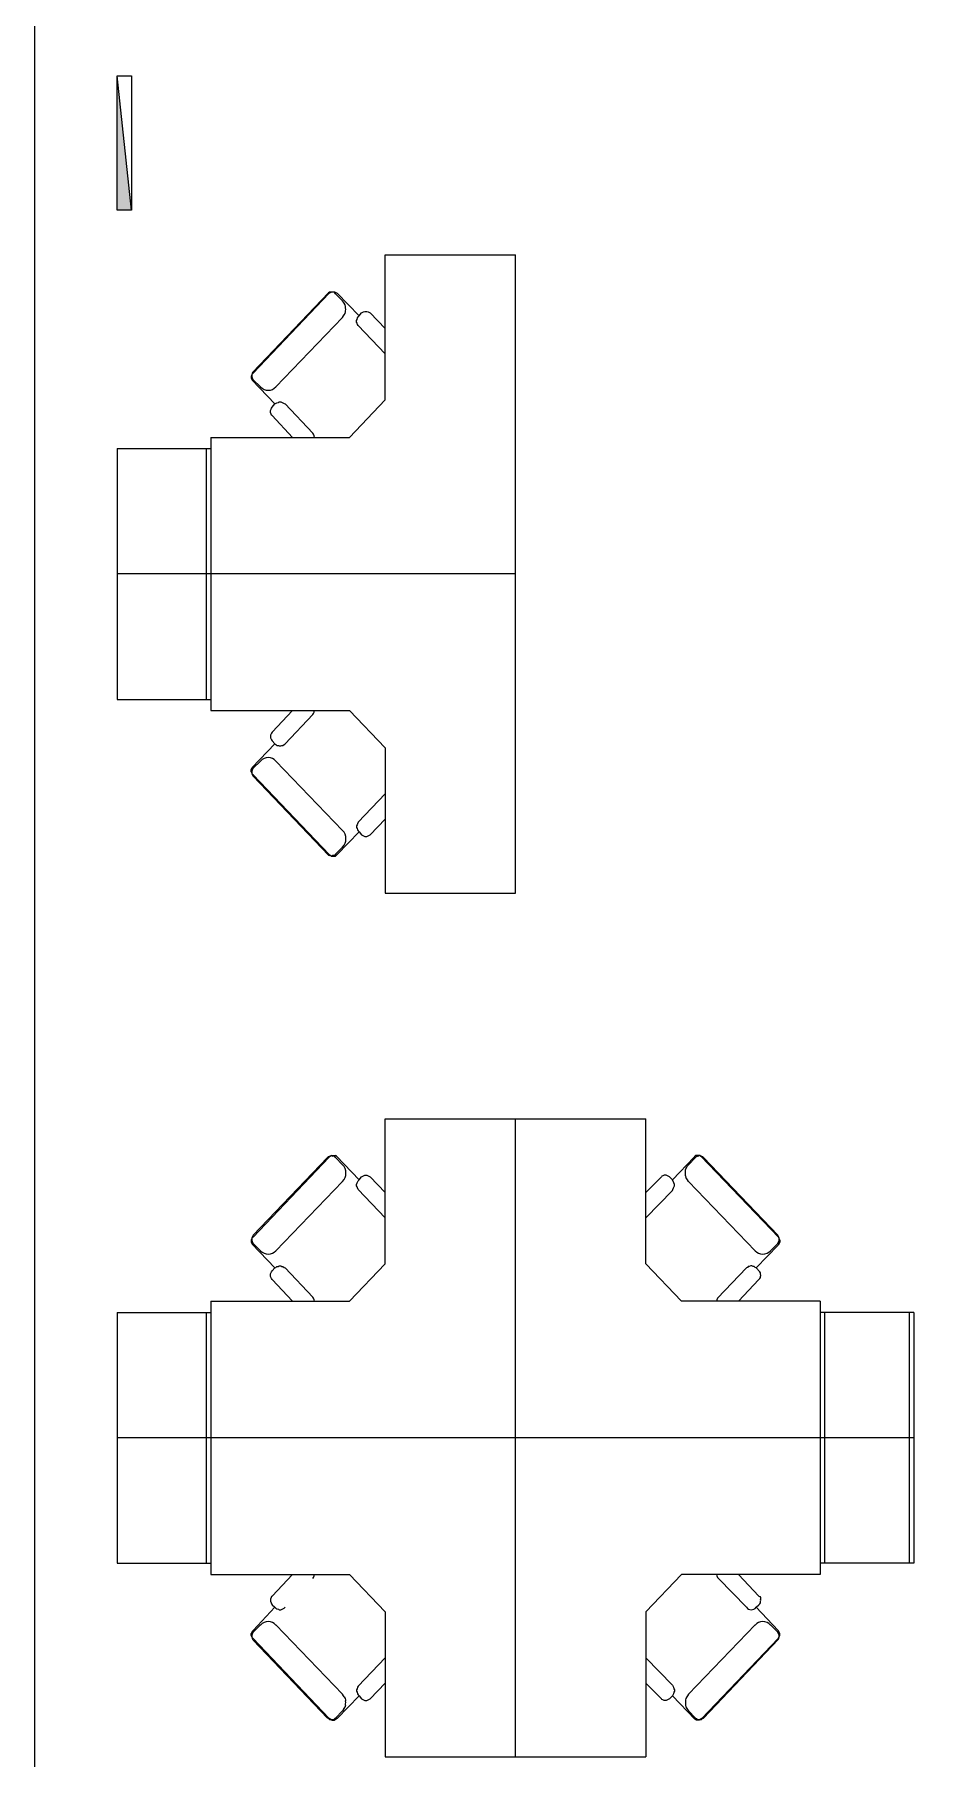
# Model space of a CAD drawing. Header units: millimetres. Extents: x -8 to 5830, y -596 to 3598.
# Drawn here: x 1664.43 to 1668.33, y 2516 to 2523.53 of the extents above; entities that cross this region are included whole.
import ezdxf

# ---------------------------------------------------------------- set-up
doc = ezdxf.new("R2010")
doc.units = ezdxf.units.MM
doc.layers.get('0').update_dxf_attribs({"color": 9})

msp = doc.modelspace()

# ---------------------------------------------------------------- linework, layer by layer
msp.add_line((1664.4326, 2528.6219), (1664.4326, 2514.8719))
at = {"lineweight": 20}
for p, q in [((1664.7935, 2522.7667), (1664.7935, 2523.3546)), ((1664.7935, 2523.3546), (1664.8568, 2523.3546)), ((1664.8568, 2522.7667), (1664.7935, 2523.3546)), ((1664.8568, 2523.3546), (1664.8568, 2522.7667)), ((1664.8568, 2522.7667), (1664.7935, 2522.7667))]:
    msp.add_line(p, q, dxfattribs=at)
at = {"lineweight": 25}
for p, q in [((1665.9648, 2521.9379), (1665.9648, 2522.5722)), ((1665.9648, 2522.5722), (1666.5347, 2522.5722)), ((1666.5347, 2519.783), (1666.5347, 2522.5722)), ((1665.7179, 2522.4064), (1665.3865, 2522.0594)), ((1665.72, 2522.4042), (1665.3887, 2522.055)), ((1665.7221, 2522.4086), (1665.7179, 2522.4064)), ((1665.72, 2522.4042), (1665.7327, 2522.4108)), ((1665.7411, 2522.4086), (1665.7221, 2522.4086)), ((1665.7327, 2522.4108), (1665.7432, 2522.4108)), ((1665.7453, 2522.4064), (1665.7411, 2522.4086)), ((1665.7432, 2522.4108), (1665.7559, 2522.4042)), ((1665.7475, 2522.402), (1665.7453, 2522.4064)), ((1665.7791, 2522.3711), (1665.7475, 2522.402)), ((1665.7559, 2522.4042), (1665.8509, 2522.3048)), ((1665.7833, 2522.3644), (1665.7791, 2522.3711)), ((1665.7854, 2522.36), (1665.7833, 2522.3644)), ((1665.7897, 2522.3534), (1665.7854, 2522.36)), ((1665.7918, 2522.3468), (1665.7897, 2522.3534)), ((1665.7918, 2522.3401), (1665.7918, 2522.3468)), ((1665.7939, 2522.3335), (1665.7918, 2522.3401)), ((1665.7918, 2522.3269), (1665.7939, 2522.3335)), ((1665.7918, 2522.3224), (1665.7918, 2522.3269)), ((1665.8699, 2522.3224), (1665.8762, 2522.3247)), ((1665.8762, 2522.3247), (1665.8846, 2522.3247)), ((1665.8846, 2522.3247), (1665.891, 2522.3224)), ((1665.7791, 2522.2981), (1665.4879, 2521.9953)), ((1665.7791, 2522.2981), (1665.7833, 2522.3048)), ((1665.7833, 2522.3048), (1665.7854, 2522.3092)), ((1665.7854, 2522.3092), (1665.7897, 2522.3158)), ((1665.7897, 2522.3158), (1665.7918, 2522.3224)), ((1665.8403, 2522.2849), (1665.8424, 2522.2893)), ((1665.8403, 2522.2782), (1665.8403, 2522.2849)), ((1665.8424, 2522.2738), (1665.8403, 2522.2782)), ((1665.8424, 2522.2893), (1665.8445, 2522.2959)), ((1665.8445, 2522.2672), (1665.8424, 2522.2738)), ((1665.8445, 2522.2959), (1665.8467, 2522.3003)), ((1665.8467, 2522.2628), (1665.8445, 2522.2672)), ((1665.8467, 2522.3003), (1665.8509, 2522.3048)), ((1665.9648, 2522.139), (1665.8467, 2522.2628)), ((1665.8509, 2522.3048), (1665.8614, 2522.318)), ((1665.8614, 2522.318), (1665.8699, 2522.3224)), ((1665.891, 2522.3224), (1665.8994, 2522.318)), ((1665.9648, 2522.2495), (1665.8994, 2522.318)), ((1665.3844, 2522.0506), (1665.3802, 2522.0418)), ((1665.3802, 2522.0418), (1665.3802, 2522.0329)), ((1665.3802, 2522.0329), (1665.3844, 2522.0241)), ((1665.3844, 2522.055), (1665.3823, 2522.0484)), ((1665.3823, 2522.0484), (1665.3823, 2522.0395)), ((1665.3823, 2522.0395), (1665.3844, 2522.0351)), ((1665.3865, 2522.0594), (1665.3844, 2522.055)), ((1665.3887, 2522.055), (1665.3844, 2522.0506)), ((1665.3844, 2522.0351), (1665.3887, 2522.0263)), ((1665.3844, 2522.0241), (1665.4836, 2521.9202)), ((1665.3887, 2522.0263), (1665.4203, 2521.9953)), ((1665.4646, 2521.8915), (1665.4667, 2521.8981)), ((1665.4646, 2521.8826), (1665.4646, 2521.8915)), ((1665.4667, 2521.876), (1665.4646, 2521.8826)), ((1665.4667, 2521.8981), (1665.4689, 2521.9025)), ((1665.4689, 2521.8716), (1665.4667, 2521.876)), ((1665.4689, 2521.9025), (1665.471, 2521.9069)), ((1665.471, 2521.9069), (1665.4836, 2521.9202)), ((1665.4836, 2521.9202), (1665.4921, 2521.9246)), ((1665.4921, 2521.9246), (1665.4984, 2521.9268)), ((1665.4984, 2521.9268), (1665.5026, 2521.929)), ((1665.5026, 2521.929), (1665.509, 2521.929)), ((1665.509, 2521.929), (1665.5174, 2521.9246)), ((1665.5174, 2521.9246), (1665.5237, 2521.9224)), ((1665.5237, 2521.9224), (1665.528, 2521.9202)), ((1665.6483, 2521.792), (1665.528, 2521.9202)), ((1665.8087, 2521.7743), (1665.9648, 2521.9379)), ((1665.471, 2521.8694), (1665.4689, 2521.8716)), ((1665.5596, 2521.7743), (1665.471, 2521.8694)), ((1664.7935, 2521.7257), (1664.7935, 2520.6295)), ((1664.7935, 2521.7257), (1665.2029, 2521.7257)), ((1665.1839, 2520.6295), (1665.1839, 2521.7257)), ((1665.2029, 2521.7743), (1665.2029, 2520.5809)), ((1665.2029, 2521.7743), (1665.8087, 2521.7743)), ((1665.6525, 2521.7876), (1665.6483, 2521.792)), ((1665.6546, 2521.781), (1665.6525, 2521.7876)), ((1665.6567, 2521.7743), (1665.6546, 2521.781)), ((1666.5347, 2521.1776), (1664.7935, 2521.1776)), ((1664.7935, 2520.6295), (1665.2029, 2520.6295)), ((1665.2029, 2520.5809), (1665.8087, 2520.5809)), ((1665.5596, 2520.5809), (1665.471, 2520.4858)), ((1665.528, 2520.435), (1665.6483, 2520.5632)), ((1665.6483, 2520.5632), (1665.6525, 2520.5676)), ((1665.6525, 2520.5676), (1665.6546, 2520.5742)), ((1665.6546, 2520.5742), (1665.6567, 2520.5809)), ((1665.8087, 2520.5809), (1665.9648, 2520.4173)), ((1665.4689, 2520.4814), (1665.4646, 2520.4726)), ((1665.4646, 2520.4726), (1665.4646, 2520.4615)), ((1665.4646, 2520.4615), (1665.4689, 2520.4527)), ((1665.471, 2520.4858), (1665.4689, 2520.4814)), ((1665.4689, 2520.4527), (1665.471, 2520.4483)), ((1665.471, 2520.4483), (1665.4836, 2520.435)), ((1665.3844, 2520.3311), (1665.4836, 2520.435)), ((1665.4836, 2520.435), (1665.4879, 2520.4328)), ((1665.4879, 2520.4328), (1665.4921, 2520.4284)), ((1665.4921, 2520.4284), (1665.4984, 2520.4284)), ((1665.4984, 2520.4284), (1665.5026, 2520.4262)), ((1665.5026, 2520.4262), (1665.509, 2520.4262)), ((1665.509, 2520.4262), (1665.5132, 2520.4284)), ((1665.5132, 2520.4284), (1665.5174, 2520.4284)), ((1665.5174, 2520.4284), (1665.5237, 2520.4328)), ((1665.5237, 2520.4328), (1665.528, 2520.435)), ((1665.9648, 2520.4173), (1665.9648, 2519.783)), ((1665.3802, 2520.3223), (1665.3844, 2520.3311)), ((1665.3802, 2520.3135), (1665.3802, 2520.3223)), ((1665.3802, 2520.3135), (1665.3823, 2520.3068)), ((1665.3844, 2520.3201), (1665.3823, 2520.3157)), ((1665.3823, 2520.3157), (1665.3823, 2520.3046)), ((1665.3823, 2520.3068), (1665.3844, 2520.3024)), ((1665.3823, 2520.3046), (1665.3865, 2520.2958)), ((1665.3887, 2520.3289), (1665.3844, 2520.3201)), ((1665.3887, 2520.3002), (1665.3844, 2520.3024)), ((1665.3865, 2520.2958), (1665.3887, 2520.2936)), ((1665.4203, 2520.3599), (1665.3887, 2520.3289)), ((1665.72, 2519.951), (1665.3887, 2520.3002)), ((1665.3887, 2520.2936), (1665.7179, 2519.9488)), ((1665.7791, 2520.0571), (1665.4879, 2520.3599)), ((1665.9648, 2520.2162), (1665.8467, 2520.0924)), ((1665.8424, 2520.0814), (1665.8403, 2520.077)), ((1665.8403, 2520.077), (1665.8403, 2520.0703)), ((1665.8403, 2520.0703), (1665.8424, 2520.0659)), ((1665.8445, 2520.0858), (1665.8424, 2520.0814)), ((1665.8424, 2520.0659), (1665.8445, 2520.0593)), ((1665.8467, 2520.0924), (1665.8445, 2520.0858)), ((1665.8994, 2520.0372), (1665.9648, 2520.1057)), ((1665.7559, 2519.951), (1665.8509, 2520.0505)), ((1665.8445, 2520.0593), (1665.8467, 2520.0549)), ((1665.8467, 2520.0549), (1665.8509, 2520.0505)), ((1665.8509, 2520.0505), (1665.8614, 2520.0372)), ((1665.8614, 2520.0372), (1665.8699, 2520.0328)), ((1665.8699, 2520.0328), (1665.8762, 2520.0306)), ((1665.8762, 2520.0306), (1665.8846, 2520.0306)), ((1665.8846, 2520.0306), (1665.891, 2520.0328)), ((1665.891, 2520.0328), (1665.8994, 2520.0372)), ((1665.7179, 2519.9488), (1665.7221, 2519.9466)), ((1665.72, 2519.951), (1665.7242, 2519.9488)), ((1665.7263, 2519.9466), (1665.7221, 2519.9466)), ((1665.7242, 2519.9488), (1665.7285, 2519.9444)), ((1665.7306, 2519.9444), (1665.7263, 2519.9466)), ((1665.7285, 2519.9444), (1665.7475, 2519.9444)), ((1665.7306, 2519.9444), (1665.7348, 2519.9466)), ((1665.7411, 2519.9466), (1665.7348, 2519.9466)), ((1665.7453, 2519.9488), (1665.7411, 2519.9466)), ((1665.7475, 2519.9532), (1665.7453, 2519.9488)), ((1665.7791, 2519.9841), (1665.7475, 2519.9532)), ((1665.7475, 2519.9444), (1665.7517, 2519.9488)), ((1665.7517, 2519.9488), (1665.7559, 2519.951)), ((1665.9648, 2519.783), (1666.5347, 2519.783)), ((1665.9648, 2518.163), (1665.9648, 2518.7973)), ((1665.9648, 2518.7973), (1667.1046, 2518.7973)), ((1666.5347, 2516.0082), (1666.5347, 2518.7973)), ((1667.1046, 2518.163), (1667.1046, 2518.7973)), ((1665.7179, 2518.6316), (1665.7221, 2518.6338)), ((1665.7242, 2518.6338), (1665.72, 2518.6294)), ((1665.7221, 2518.6338), (1665.7263, 2518.6338)), ((1665.7242, 2518.6338), (1665.7285, 2518.636)), ((1665.7306, 2518.636), (1665.7263, 2518.6338)), ((1665.7285, 2518.636), (1665.7475, 2518.636)), ((1665.7306, 2518.636), (1665.7348, 2518.6338)), ((1665.7411, 2518.6338), (1665.7348, 2518.6338)), ((1665.7453, 2518.6316), (1665.7411, 2518.6338)), ((1665.7517, 2518.6338), (1665.7475, 2518.636)), ((1665.7517, 2518.6338), (1665.8509, 2518.5299)), ((1667.3177, 2518.6338), (1667.3156, 2518.6294)), ((1667.3219, 2518.636), (1667.3177, 2518.6338)), ((1667.3409, 2518.636), (1667.3219, 2518.636)), ((1667.3262, 2518.6316), (1667.3304, 2518.6338)), ((1667.3346, 2518.6338), (1667.3304, 2518.6338)), ((1667.3388, 2518.636), (1667.3346, 2518.6338)), ((1667.3431, 2518.6338), (1667.3388, 2518.636)), ((1667.3452, 2518.6338), (1667.3409, 2518.636)), ((1667.3431, 2518.6338), (1667.3473, 2518.6338)), ((1667.3452, 2518.6338), (1667.685, 2518.2779)), ((1667.3473, 2518.6338), (1667.3515, 2518.6316)), ((1665.72, 2518.6294), (1665.3887, 2518.2802)), ((1665.7137, 2518.6271), (1665.3887, 2518.289)), ((1665.7137, 2518.6271), (1665.7179, 2518.6316)), ((1665.7475, 2518.6271), (1665.7453, 2518.6316)), ((1665.7791, 2518.5962), (1665.7475, 2518.6271)), ((1667.3156, 2518.6294), (1667.2206, 2518.5299)), ((1667.2776, 2518.5741), (1667.2797, 2518.5785)), ((1667.2776, 2518.5476), (1667.2776, 2518.5741)), ((1667.2797, 2518.5785), (1667.284, 2518.5852)), ((1667.284, 2518.5852), (1667.2861, 2518.5918)), ((1667.2903, 2518.5962), (1667.2861, 2518.5918)), ((1667.3219, 2518.6271), (1667.2903, 2518.5962)), ((1667.3219, 2518.6271), (1667.3262, 2518.6316)), ((1667.3515, 2518.6316), (1667.3557, 2518.6271)), ((1667.6807, 2518.289), (1667.3557, 2518.6271)), ((1665.4879, 2518.2205), (1665.7791, 2518.5233)), ((1665.8403, 2518.51), (1665.8424, 2518.5166)), ((1665.8403, 2518.5034), (1665.8403, 2518.51)), ((1665.8424, 2518.499), (1665.8403, 2518.5034)), ((1665.8424, 2518.5166), (1665.8467, 2518.5255)), ((1665.8445, 2518.4945), (1665.8424, 2518.499)), ((1665.8467, 2518.4879), (1665.8445, 2518.4945)), ((1665.8467, 2518.5255), (1665.8509, 2518.5299)), ((1665.9648, 2518.3641), (1665.8467, 2518.4879)), ((1665.8509, 2518.5299), (1665.8614, 2518.5432)), ((1665.8614, 2518.5432), (1665.8699, 2518.5476)), ((1665.8699, 2518.5476), (1665.8762, 2518.5498)), ((1665.8762, 2518.5498), (1665.8846, 2518.5498)), ((1665.8846, 2518.5498), (1665.891, 2518.5476)), ((1665.891, 2518.5476), (1665.8994, 2518.5432)), ((1665.9648, 2518.4746), (1665.8994, 2518.5432)), ((1667.1721, 2518.5432), (1667.1046, 2518.4746)), ((1667.1046, 2518.3641), (1667.2206, 2518.4835)), ((1667.1742, 2518.5454), (1667.1721, 2518.5432)), ((1667.1784, 2518.5476), (1667.1742, 2518.5454)), ((1667.1848, 2518.5498), (1667.1784, 2518.5476)), ((1667.1932, 2518.5498), (1667.1848, 2518.5498)), ((1667.1995, 2518.5476), (1667.1932, 2518.5498)), ((1667.208, 2518.5432), (1667.1995, 2518.5476)), ((1667.2206, 2518.5299), (1667.208, 2518.5432)), ((1667.227, 2518.5166), (1667.2206, 2518.5299)), ((1667.2206, 2518.4835), (1667.2227, 2518.4879)), ((1667.2227, 2518.4879), (1667.2249, 2518.4945)), ((1667.2249, 2518.4945), (1667.2291, 2518.5034)), ((1667.2291, 2518.51), (1667.227, 2518.5166)), ((1667.2291, 2518.5034), (1667.2291, 2518.51)), ((1667.2776, 2518.5476), (1667.2797, 2518.5409)), ((1667.284, 2518.5343), (1667.2797, 2518.5409)), ((1667.2861, 2518.5299), (1667.284, 2518.5343)), ((1667.2903, 2518.5233), (1667.2861, 2518.5299)), ((1667.2903, 2518.5233), (1667.5815, 2518.2205)), ((1665.3823, 2518.2735), (1665.3802, 2518.2669)), ((1665.3802, 2518.2669), (1665.3802, 2518.2581)), ((1665.3802, 2518.2581), (1665.3844, 2518.2492)), ((1665.3844, 2518.2802), (1665.3823, 2518.2757)), ((1665.3844, 2518.2779), (1665.3823, 2518.2735)), ((1665.3823, 2518.2757), (1665.3823, 2518.2647)), ((1665.3823, 2518.2647), (1665.3844, 2518.2603)), ((1665.3887, 2518.289), (1665.3844, 2518.2802)), ((1665.3887, 2518.2802), (1665.3844, 2518.2779)), ((1665.3844, 2518.2603), (1665.3887, 2518.2514)), ((1667.6871, 2518.2757), (1667.6807, 2518.289)), ((1667.6807, 2518.2514), (1667.6871, 2518.2647)), ((1667.6892, 2518.2581), (1667.6829, 2518.2448)), ((1667.6871, 2518.2735), (1667.685, 2518.2779)), ((1667.6871, 2518.2647), (1667.6871, 2518.2757)), ((1667.6892, 2518.2669), (1667.6871, 2518.2735)), ((1667.6892, 2518.2669), (1667.6892, 2518.2581)), ((1665.3844, 2518.2492), (1665.4836, 2518.1453)), ((1665.3887, 2518.2514), (1665.4203, 2518.2205)), ((1667.6829, 2518.2448), (1667.5858, 2518.1453)), ((1667.6491, 2518.2205), (1667.6807, 2518.2514)), ((1665.4646, 2518.1188), (1665.4689, 2518.1277)), ((1665.4646, 2518.1078), (1665.4646, 2518.1188)), ((1665.4689, 2518.0989), (1665.4646, 2518.1078)), ((1665.4689, 2518.1277), (1665.471, 2518.1321)), ((1665.471, 2518.1321), (1665.4836, 2518.1453)), ((1665.4836, 2518.1453), (1665.4879, 2518.1476)), ((1665.4879, 2518.1476), (1665.4921, 2518.152)), ((1665.4921, 2518.152), (1665.4984, 2518.152)), ((1665.4984, 2518.152), (1665.5026, 2518.1542)), ((1665.5026, 2518.1542), (1665.509, 2518.1542)), ((1665.509, 2518.1542), (1665.5132, 2518.152)), ((1665.5132, 2518.152), (1665.5174, 2518.152)), ((1665.5174, 2518.152), (1665.5237, 2518.1476)), ((1665.5237, 2518.1476), (1665.528, 2518.1453)), ((1665.6483, 2518.0172), (1665.528, 2518.1453)), ((1665.8087, 2517.9995), (1665.9648, 2518.163)), ((1667.2607, 2517.9995), (1667.1046, 2518.163)), ((1667.5436, 2518.1453), (1667.4169, 2518.0127)), ((1667.5478, 2518.1476), (1667.5436, 2518.1453)), ((1667.552, 2518.152), (1667.5478, 2518.1476)), ((1667.5562, 2518.152), (1667.552, 2518.152)), ((1667.5626, 2518.1542), (1667.5562, 2518.152)), ((1667.5668, 2518.1542), (1667.5626, 2518.1542)), ((1667.5731, 2518.152), (1667.5668, 2518.1542)), ((1667.5773, 2518.152), (1667.5731, 2518.152)), ((1667.5815, 2518.1476), (1667.5773, 2518.152)), ((1667.5858, 2518.1453), (1667.5815, 2518.1476)), ((1667.6027, 2518.1277), (1667.5858, 2518.1453)), ((1667.6048, 2518.1232), (1667.6027, 2518.1277)), ((1667.6048, 2518.1188), (1667.6048, 2518.1232)), ((1667.6069, 2518.1122), (1667.6048, 2518.1188)), ((1667.6048, 2518.1078), (1667.6069, 2518.1122)), ((1667.6048, 2518.1033), (1667.6048, 2518.1078)), ((1665.471, 2518.0945), (1665.4689, 2518.0989)), ((1665.5596, 2517.9995), (1665.471, 2518.0945)), ((1667.5098, 2517.9995), (1667.5984, 2518.0945)), ((1667.5984, 2518.0945), (1667.6027, 2518.0989)), ((1667.6027, 2518.0989), (1667.6048, 2518.1033)), ((1665.2029, 2517.9995), (1665.2029, 2516.806)), ((1665.2029, 2517.9995), (1665.8087, 2517.9995)), ((1665.6525, 2518.0127), (1665.6483, 2518.0172)), ((1665.6546, 2518.0061), (1665.6525, 2518.0127)), ((1665.6567, 2517.9995), (1665.6546, 2518.0061)), ((1667.8665, 2517.9995), (1667.2607, 2517.9995)), ((1667.4148, 2518.0061), (1667.4127, 2517.9995)), ((1667.4169, 2518.0127), (1667.4148, 2518.0061)), ((1667.8665, 2517.9995), (1667.8665, 2516.806)), ((1664.7935, 2517.9509), (1664.7935, 2516.8546)), ((1664.7935, 2517.9509), (1665.2029, 2517.9509)), ((1665.1839, 2516.8546), (1665.1839, 2517.9509)), ((1668.2759, 2517.9509), (1667.8665, 2517.9509)), ((1667.8855, 2517.9509), (1667.8855, 2516.8546)), ((1668.2569, 2516.8546), (1668.2569, 2517.9509)), ((1668.2759, 2517.9509), (1668.2759, 2516.8546)), ((1668.2759, 2517.4027), (1664.7935, 2517.4027)), ((1664.7935, 2516.8546), (1665.2029, 2516.8546)), ((1668.2759, 2516.8546), (1667.8665, 2516.8546)), ((1665.2029, 2516.806), (1665.8087, 2516.806)), ((1665.5596, 2516.806), (1665.471, 2516.711)), ((1665.6483, 2516.7883), (1665.6525, 2516.7928)), ((1665.6525, 2516.7928), (1665.6546, 2516.7994)), ((1665.6546, 2516.7994), (1665.6567, 2516.806)), ((1665.8087, 2516.806), (1665.9648, 2516.6425)), ((1667.2607, 2516.806), (1667.1046, 2516.6425)), ((1667.8665, 2516.806), (1667.2607, 2516.806)), ((1667.4127, 2516.806), (1667.4148, 2516.7994)), ((1667.4148, 2516.7994), (1667.4169, 2516.7928)), ((1667.4169, 2516.7928), (1667.4211, 2516.7883)), ((1667.4211, 2516.7883), (1667.5436, 2516.6624)), ((1667.5984, 2516.711), (1667.5098, 2516.806)), ((1665.4667, 2516.7044), (1665.4646, 2516.6977)), ((1665.4646, 2516.6977), (1665.4646, 2516.6889)), ((1665.4646, 2516.6889), (1665.4667, 2516.6822)), ((1665.4689, 2516.7088), (1665.4667, 2516.7044)), ((1665.4667, 2516.6822), (1665.4689, 2516.6778)), ((1665.471, 2516.711), (1665.4689, 2516.7088)), ((1665.4689, 2516.6778), (1665.471, 2516.6734)), ((1667.5984, 2516.711), (1667.6027, 2516.7088)), ((1667.5984, 2516.6734), (1667.6027, 2516.6778)), ((1667.6027, 2516.7088), (1667.6048, 2516.7044)), ((1667.6027, 2516.6778), (1667.6048, 2516.6822)), ((1667.6048, 2516.7044), (1667.6048, 2516.6977)), ((1667.6069, 2516.6933), (1667.6048, 2516.6977)), ((1667.6048, 2516.6889), (1667.6069, 2516.6933)), ((1667.6048, 2516.6822), (1667.6048, 2516.6889)), ((1665.3887, 2516.5607), (1665.4836, 2516.6624)), ((1665.471, 2516.6734), (1665.4836, 2516.6624)), ((1665.4836, 2516.6624), (1665.4879, 2516.6579)), ((1665.4879, 2516.6579), (1665.4921, 2516.6557)), ((1665.4921, 2516.6557), (1665.4984, 2516.6535)), ((1665.4984, 2516.6535), (1665.5026, 2516.6513)), ((1665.5026, 2516.6513), (1665.509, 2516.6513)), ((1665.509, 2516.6513), (1665.5174, 2516.6557)), ((1665.5174, 2516.6557), (1665.5237, 2516.6579)), ((1665.5237, 2516.6579), (1665.528, 2516.6624)), ((1665.9648, 2516.6425), (1665.9648, 2516.0082)), ((1667.1046, 2516.6425), (1667.1046, 2516.0082)), ((1667.5858, 2516.6624), (1667.5984, 2516.6734)), ((1667.6829, 2516.5607), (1667.5858, 2516.6624)), ((1665.3844, 2516.5563), (1665.3802, 2516.5474)), ((1665.3802, 2516.5386), (1665.3802, 2516.5474)), ((1665.3844, 2516.5298), (1665.3802, 2516.5386)), ((1665.3844, 2516.5452), (1665.3823, 2516.5408)), ((1665.3823, 2516.5408), (1665.3823, 2516.532)), ((1665.3823, 2516.532), (1665.3844, 2516.5253)), ((1665.3887, 2516.5607), (1665.3844, 2516.5563)), ((1665.3887, 2516.5541), (1665.3844, 2516.5452)), ((1665.3844, 2516.5298), (1665.3887, 2516.5253)), ((1665.3844, 2516.5253), (1665.3865, 2516.5209)), ((1665.4203, 2516.585), (1665.3887, 2516.5541)), ((1665.3887, 2516.5253), (1665.72, 2516.1761)), ((1665.4879, 2516.585), (1665.7791, 2516.2822)), ((1667.2903, 2516.2822), (1667.5815, 2516.585)), ((1667.6829, 2516.5253), (1667.3494, 2516.1761)), ((1667.6807, 2516.5541), (1667.6491, 2516.585)), ((1667.6871, 2516.5408), (1667.6807, 2516.5541)), ((1667.6892, 2516.5474), (1667.6829, 2516.5607)), ((1667.6829, 2516.5253), (1667.6892, 2516.5386)), ((1667.6829, 2516.5209), (1667.685, 2516.5253)), ((1667.685, 2516.5253), (1667.6871, 2516.532)), ((1667.6871, 2516.532), (1667.6871, 2516.5408)), ((1667.6892, 2516.5386), (1667.6892, 2516.5474)), ((1665.3865, 2516.5209), (1665.3887, 2516.5187)), ((1665.3887, 2516.5187), (1665.7137, 2516.1783)), ((1667.6829, 2516.5209), (1667.3557, 2516.1783)), ((1665.9648, 2516.4413), (1665.8467, 2516.3176)), ((1667.1046, 2516.4413), (1667.2206, 2516.322)), ((1665.8424, 2516.3065), (1665.8403, 2516.3021)), ((1665.8403, 2516.3021), (1665.8403, 2516.2955)), ((1665.8445, 2516.3132), (1665.8424, 2516.3065)), ((1665.8467, 2516.3176), (1665.8445, 2516.3132)), ((1665.8994, 2516.2623), (1665.9648, 2516.3308)), ((1667.1721, 2516.2623), (1667.1046, 2516.3308)), ((1667.2206, 2516.322), (1667.2249, 2516.3132)), ((1667.2249, 2516.3132), (1667.227, 2516.3065)), ((1667.227, 2516.3065), (1667.2291, 2516.3021)), ((1667.2291, 2516.3021), (1667.2291, 2516.2955)), ((1665.7559, 2516.1761), (1665.8509, 2516.2756)), ((1665.7833, 2516.2756), (1665.7791, 2516.2822)), ((1665.7854, 2516.2712), (1665.7833, 2516.2756)), ((1665.7854, 2516.2712), (1665.7897, 2516.2645)), ((1665.7854, 2516.2203), (1665.7897, 2516.227)), ((1665.7897, 2516.2645), (1665.7918, 2516.2579)), ((1665.7918, 2516.2336), (1665.7897, 2516.227)), ((1665.7918, 2516.2579), (1665.7918, 2516.2535)), ((1665.7939, 2516.2469), (1665.7918, 2516.2535)), ((1665.7918, 2516.2402), (1665.7939, 2516.2469)), ((1665.7918, 2516.2336), (1665.7918, 2516.2402)), ((1665.8403, 2516.2955), (1665.8424, 2516.2911)), ((1665.8424, 2516.2911), (1665.8445, 2516.2844)), ((1665.8445, 2516.2844), (1665.8467, 2516.28)), ((1665.8467, 2516.28), (1665.8509, 2516.2756)), ((1665.8509, 2516.2756), (1665.8614, 2516.2623)), ((1665.8614, 2516.2623), (1665.8699, 2516.2579)), ((1665.8699, 2516.2579), (1665.8762, 2516.2557)), ((1665.8762, 2516.2557), (1665.8846, 2516.2557)), ((1665.8846, 2516.2557), (1665.891, 2516.2579)), ((1665.891, 2516.2579), (1665.8994, 2516.2623)), ((1667.1742, 2516.2601), (1667.1721, 2516.2623)), ((1667.1784, 2516.2579), (1667.1742, 2516.2601)), ((1667.1848, 2516.2557), (1667.1784, 2516.2579)), ((1667.1932, 2516.2557), (1667.1848, 2516.2557)), ((1667.1995, 2516.2579), (1667.1932, 2516.2557)), ((1667.208, 2516.2623), (1667.1995, 2516.2579)), ((1667.2206, 2516.2756), (1667.208, 2516.2623)), ((1667.2249, 2516.2844), (1667.2206, 2516.2756)), ((1667.2206, 2516.2756), (1667.3177, 2516.1739)), ((1667.227, 2516.2911), (1667.2249, 2516.2844)), ((1667.2291, 2516.2955), (1667.227, 2516.2911)), ((1667.2797, 2516.2645), (1667.2776, 2516.2579)), ((1667.2776, 2516.2579), (1667.2776, 2516.2336)), ((1667.2776, 2516.2336), (1667.2797, 2516.227)), ((1667.284, 2516.2712), (1667.2797, 2516.2645)), ((1667.2797, 2516.227), (1667.284, 2516.2203)), ((1667.2861, 2516.2756), (1667.284, 2516.2712)), ((1667.2903, 2516.2822), (1667.2861, 2516.2756)), ((1665.7179, 2516.1761), (1665.7137, 2516.1783)), ((1665.7179, 2516.1761), (1665.7221, 2516.1717)), ((1665.7327, 2516.1695), (1665.72, 2516.1761)), ((1665.7221, 2516.1717), (1665.7411, 2516.1717)), ((1665.7327, 2516.1695), (1665.7432, 2516.1695)), ((1665.7411, 2516.1717), (1665.7453, 2516.1761)), ((1665.7559, 2516.1761), (1665.7432, 2516.1695)), ((1665.7475, 2516.1783), (1665.7453, 2516.1761)), ((1665.7475, 2516.1783), (1665.7791, 2516.2093)), ((1665.7833, 2516.2159), (1665.7791, 2516.2093)), ((1665.7833, 2516.2159), (1665.7854, 2516.2203)), ((1667.284, 2516.2203), (1667.2861, 2516.2159)), ((1667.2861, 2516.2159), (1667.2903, 2516.2093)), ((1667.2903, 2516.2093), (1667.3219, 2516.1783)), ((1667.3262, 2516.1695), (1667.3177, 2516.1739)), ((1667.3219, 2516.1783), (1667.3262, 2516.1761)), ((1667.3262, 2516.1761), (1667.3304, 2516.1717)), ((1667.3367, 2516.1695), (1667.3262, 2516.1695)), ((1667.3304, 2516.1717), (1667.3473, 2516.1717)), ((1667.3494, 2516.1761), (1667.3367, 2516.1695)), ((1667.3473, 2516.1717), (1667.3515, 2516.1761)), ((1667.3515, 2516.1761), (1667.3557, 2516.1783)), ((1665.9648, 2516.0082), (1667.1046, 2516.0082))]:
    msp.add_line(p, q, dxfattribs=at)
for centre, major_axis, start_param, end_param in [((1669.0288, 2524.238), (0, 0.7995), 1.586672, 3.139663), ((1665.4541, 2522.028), (0, 0.0481), 2.316772, 3.966414), ((1665.4541, 2520.3272), (0, 0.0481), -0.824821, 0.824821), ((1665.7455, 2520.0206), (0, 0.0507), 3.909371, 5.515406), ((1665.7455, 2518.5597), (0, 0.0507), 3.909371, 5.515406), ((1665.4541, 2518.2532), (0, 0.0481), 2.316772, 3.966414), ((1667.6153, 2518.2532), (0, 0.0481), 2.316772, 3.966414), ((1665.4541, 2516.5523), (0, 0.0481), -0.824821, 0.824821), ((1667.5647, 2516.6787), (0, 0.0275), 2.207867, 4.075319), ((1667.6153, 2516.5523), (0, 0.0481), -0.824821, 0.824821)]:
    msp.add_ellipse(centre, major_axis=major_axis, ratio=0.954968, start_param=start_param, end_param=end_param, dxfattribs=at)
at = {"lineweight": 20, "transparency": 33554559}
msp.add_solid([(1664.7935, 2522.7667), (1664.7935, 2523.3546), (1664.8568, 2522.7667)], dxfattribs=at)

doc.saveas('drawing.dxf')
